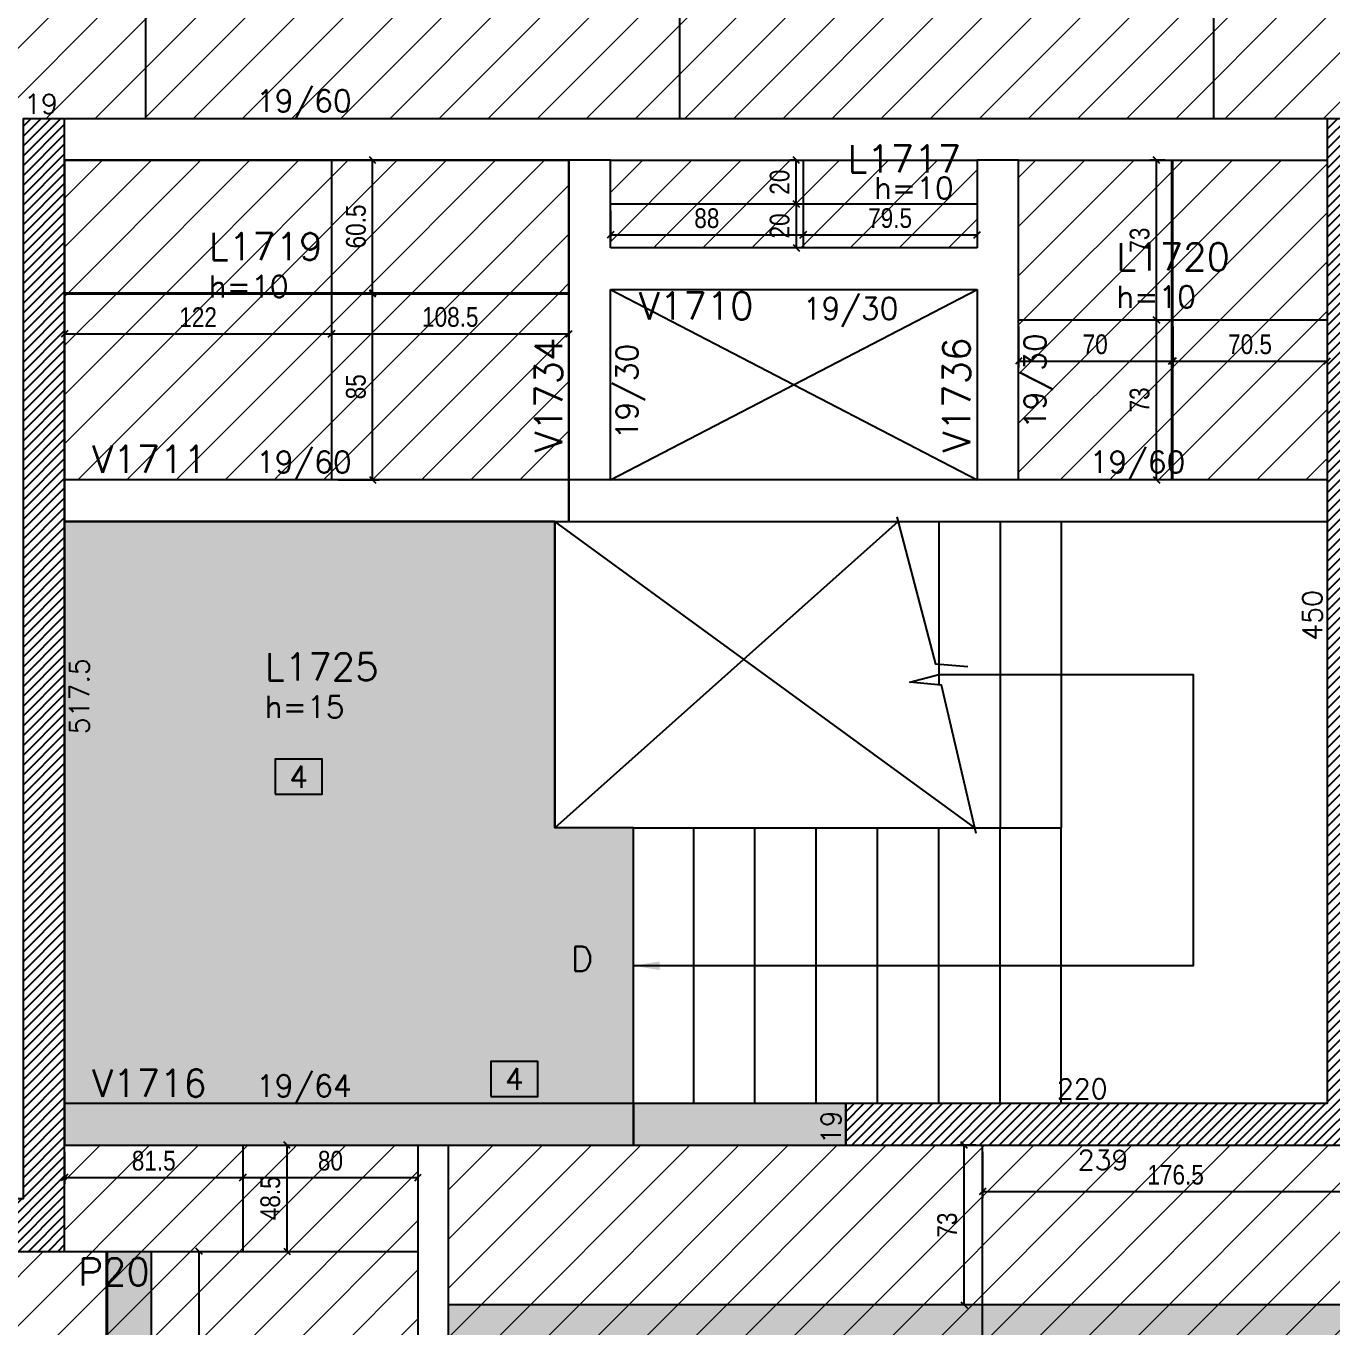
# Model space of a CAD drawing. Extents: x 1860 to 8661, y -614 to 3008.
# Drawn here: x 4456 to 5053, y 680 to 1275 of the extents above; entities that cross this region are included whole.
import ezdxf
from ezdxf.enums import TextEntityAlignment as Align

# ---------------------------------------------------------------- set-up
doc = ezdxf.new("R2010")
doc.units = 0
for name, color, linetype in [('COTA', 241, 'Continuous'), ('F-AUX', 2, 'Continuous'), ('F-ESCADAS', 2, 'Continuous'), ('F-LAJES', 3, 'Continuous'), ('F-LAJES-DIM', 2, 'Continuous'), ('F-LAJES-NOME', 4, 'Continuous'), ('F-PILARES-DIM', 172, 'Continuous'), ('F-PILARES-HACH', 174, 'Continuous'), ('F-PILARES-NOME', 170, 'Continuous'), ('F-PILARES-S', 170, 'Continuous'), ('F-VIGAS', 3, 'Continuous'), ('F-VIGAS-DIM', 2, 'Continuous'), ('F-VIGAS-NOME', 4, 'Continuous'), ('F-VÃO', 1, 'Continuous'), ('Painéis', 200, 'Continuous')]:
    doc.layers.add(name, color=color, linetype=linetype)
doc.layers.add('F-DESNIVEL-2', color=7, linetype='Continuous', true_color=0xffd1e8)
doc.layers.add('Hachura', color=251, linetype='Continuous', lineweight=9)
doc.styles.add('5385-ARQ-PB-BAS-PLA-TER-TORRE-A-106-TXT$0$R60-75', font='romans.shx', dxfattribs={"height": 0.1125})
doc.styles.add('COTA TECNICA-50', font='techl___.ttf', dxfattribs={"height": 9})
doc.styles.add('MCP', font='romans.shx')
doc.dimstyles.new('COTA PAINEL-50', dxfattribs={"dimtxt": 9, "dimasz": 3, "dimexe": 3, "dimexo": 3, "dimgap": 3, "dimtad": 1, "dimdec": 1, "dimzin": 12, "dimdsep": 46, "dimtxsty": 'COTA TECNICA-50', "dimblk1": 'OBLIQUE', "dimblk2": 'OBLIQUE', "dimsah": 1, "dimcen": 0.9, "dimclrd": 4, "dimclre": 4, "dimclrt": 240, "dimadec": 1, "dimazin": 3, "dimtfac": 1, "dimtdec": 1, "dimtmove": 0, "dimatfit": 3, "dimfxl": 1, "dimtolj": 1, "dimtzin": 12, "dimarcsym": 0})
pattern_1 = [(45, (4454.8736, 10738.8875), (-2.245064, 2.245064), [])]

# ---------------------------------------------------------------- blocks, each defined once
blk = doc.blocks.new('*U21')
at = {"layer": 'F-LAJES-DIM', "color": 1}
blk.add_lwpolyline([(0, 0), (21.39, 0), (21.39, 16), (0, 16)], close=True, dxfattribs=at)
at = {"layer": 'F-LAJES-DIM', "style": 'MCP'}
blk.add_attdef('DIM', text='', height=10, dxfattribs=at).set_placement((10.7, 8), align=Align.MIDDLE_CENTER)
blk = doc.blocks.new('_Oblique')
at = {"color": 0, "linetype": 'ByBlock', "lineweight": -2}
blk.add_line((-0.5, -0.5), (0.5, 0.5), dxfattribs=at)
blk = doc.blocks.new('*D1276')
at = {"layer": 'COTA', "color": 4, "lineweight": -2, "transparency": 16777216}
for p, q in [((4909.87, 1137.39), (4909.87, 1118.67)), ((4979.87, 1137.39), (4979.87, 1118.67)), ((4909.87, 1121.67), (4979.87, 1121.67))]:
    blk.add_line(p, q, dxfattribs=at)
at = {"layer": 'Defpoints', "color": 0, "transparency": 16777216}
for p in [(4909.87, 1140.39), (4979.87, 1140.39), (4979.87, 1121.67)]:
    blk.add_point(p, dxfattribs=at)
at = {"layer": 'COTA', "color": 4, "lineweight": -2, "transparency": 16777216, "xscale": 3, "yscale": 3, "zscale": 3, "rotation": 180}
blk.add_blockref('_Oblique', (4909.87, 1121.67), dxfattribs=at)
at = {"layer": 'COTA', "color": 4, "lineweight": -2, "transparency": 16777216, "xscale": 3, "yscale": 3, "zscale": 3}
blk.add_blockref('_Oblique', (4979.87, 1121.67), dxfattribs=at)
at = {"layer": 'COTA', "color": 240, "transparency": 16777216, "insert": (4944.87, 1129.26), "char_height": 9, "attachment_point": 5, "style": 'COTA TECNICA-50'}
blk.add_mtext('\\A1;70', dxfattribs=at)
blk = doc.blocks.new('*D1277')
at = {"layer": 'COTA', "color": 4, "lineweight": -2, "transparency": 16777216}
for p, q in [((4980.37, 1137.39), (4980.37, 1118.67)), ((5050.87, 1137.39), (5050.87, 1118.67)), ((4980.37, 1121.67), (5050.87, 1121.67))]:
    blk.add_line(p, q, dxfattribs=at)
at = {"layer": 'Defpoints', "color": 0, "transparency": 16777216}
for p in [(4980.37, 1140.39), (5050.87, 1140.39), (5050.87, 1121.67)]:
    blk.add_point(p, dxfattribs=at)
at = {"layer": 'COTA', "color": 4, "lineweight": -2, "transparency": 16777216, "xscale": 3, "yscale": 3, "zscale": 3, "rotation": 180}
blk.add_blockref('_Oblique', (4980.37, 1121.67), dxfattribs=at)
at = {"layer": 'COTA', "color": 4, "lineweight": -2, "transparency": 16777216, "xscale": 3, "yscale": 3, "zscale": 3}
blk.add_blockref('_Oblique', (5050.87, 1121.67), dxfattribs=at)
at = {"layer": 'COTA', "color": 240, "transparency": 16777216, "insert": (5015.62, 1129.27), "char_height": 9, "attachment_point": 5, "style": 'COTA TECNICA-50'}
blk.add_mtext('\\A1;70.5', dxfattribs=at)
blk = doc.blocks.new('*D1278')
at = {"layer": 'COTA', "color": 4, "lineweight": -2, "transparency": 16777216}
for p, q in [((4976.87, 1140.39), (4969.88, 1140.39)), ((4972.88, 1067.39), (4972.88, 1140.39)), ((4976.87, 1067.39), (4969.88, 1067.39))]:
    blk.add_line(p, q, dxfattribs=at)
at = {"layer": 'Defpoints', "color": 0, "transparency": 16777216}
for p in [(4972.88, 1140.39), (4979.87, 1140.39), (4979.87, 1067.39)]:
    blk.add_point(p, dxfattribs=at)
at = {"layer": 'COTA', "color": 4, "lineweight": -2, "transparency": 16777216, "xscale": 3, "yscale": 3, "zscale": 3}
for p, rotation in [((4972.88, 1140.39), 90), ((4972.88, 1067.39), 270)]:
    blk.add_blockref('_Oblique', p, dxfattribs=dict(at, rotation=rotation))
at = {"layer": 'COTA', "color": 240, "transparency": 16777216, "insert": (4965.18, 1103.89), "char_height": 9, "attachment_point": 5, "rotation": 90, "style": 'COTA TECNICA-50'}
blk.add_mtext('\\A1;73', dxfattribs=at)
blk = doc.blocks.new('*D1279')
at = {"layer": 'COTA', "color": 4, "lineweight": -2, "transparency": 16777216}
for p, q in [((4976.87, 1213.39), (4969.88, 1213.39)), ((4972.88, 1140.39), (4972.88, 1213.39)), ((4976.87, 1140.39), (4969.88, 1140.39))]:
    blk.add_line(p, q, dxfattribs=at)
at = {"layer": 'Defpoints', "color": 0, "transparency": 16777216}
for p in [(4972.88, 1213.39), (4979.87, 1213.39), (4979.87, 1140.39)]:
    blk.add_point(p, dxfattribs=at)
at = {"layer": 'COTA', "color": 4, "lineweight": -2, "transparency": 16777216, "xscale": 3, "yscale": 3, "zscale": 3}
for p, rotation in [((4972.88, 1213.39), 90), ((4972.88, 1140.39), 270)]:
    blk.add_blockref('_Oblique', p, dxfattribs=dict(at, rotation=rotation))
at = {"layer": 'COTA', "color": 240, "transparency": 16777216, "insert": (4965.18, 1176.89), "char_height": 9, "attachment_point": 5, "rotation": 90, "style": 'COTA TECNICA-50'}
blk.add_mtext('\\A1;73', dxfattribs=at)
blk = doc.blocks.new('*D1268')
at = {"layer": 'COTA', "color": 4, "lineweight": -2, "transparency": 16777216}
for p, q in [((4723.37, 1190.34), (4723.37, 1176.3)), ((4811.37, 1190.39), (4811.37, 1176.3)), ((4723.37, 1179.3), (4811.37, 1179.3))]:
    blk.add_line(p, q, dxfattribs=at)
at = {"layer": 'Defpoints', "color": 0, "transparency": 16777216}
for p in [(4723.37, 1193.34), (4811.37, 1193.39), (4811.37, 1179.3)]:
    blk.add_point(p, dxfattribs=at)
at = {"layer": 'COTA', "color": 4, "lineweight": -2, "transparency": 16777216, "xscale": 3, "yscale": 3, "zscale": 3, "rotation": 180}
blk.add_blockref('_Oblique', (4723.37, 1179.3), dxfattribs=at)
at = {"layer": 'COTA', "color": 4, "lineweight": -2, "transparency": 16777216, "xscale": 3, "yscale": 3, "zscale": 3}
blk.add_blockref('_Oblique', (4811.37, 1179.3), dxfattribs=at)
at = {"layer": 'COTA', "color": 240, "transparency": 16777216, "insert": (4767.37, 1186.88), "char_height": 9, "attachment_point": 5, "style": 'COTA TECNICA-50'}
blk.add_mtext('\\A1;88', dxfattribs=at)
blk = doc.blocks.new('*D1269')
at = {"layer": 'COTA', "color": 4, "lineweight": -2, "transparency": 16777216}
for p, q in [((4811.37, 1190.39), (4811.37, 1176.3)), ((4890.87, 1190.39), (4890.87, 1176.3)), ((4811.37, 1179.3), (4890.87, 1179.3))]:
    blk.add_line(p, q, dxfattribs=at)
at = {"layer": 'Defpoints', "color": 0, "transparency": 16777216}
for p in [(4811.37, 1193.39), (4890.87, 1193.39), (4890.87, 1179.3)]:
    blk.add_point(p, dxfattribs=at)
at = {"layer": 'COTA', "color": 4, "lineweight": -2, "transparency": 16777216, "xscale": 3, "yscale": 3, "zscale": 3, "rotation": 180}
blk.add_blockref('_Oblique', (4811.37, 1179.3), dxfattribs=at)
at = {"layer": 'COTA', "color": 4, "lineweight": -2, "transparency": 16777216, "xscale": 3, "yscale": 3, "zscale": 3}
blk.add_blockref('_Oblique', (4890.87, 1179.3), dxfattribs=at)
at = {"layer": 'COTA', "color": 240, "transparency": 16777216, "insert": (4851.12, 1186.92), "char_height": 9, "attachment_point": 5, "style": 'COTA TECNICA-50'}
blk.add_mtext('\\A1;79.5', dxfattribs=at)
blk = doc.blocks.new('*D1270')
at = {"layer": 'COTA', "color": 4, "lineweight": -2, "transparency": 16777216}
for p, q in [((4808.37, 1193.39), (4805.27, 1193.39)), ((4808.27, 1193.39), (4808.27, 1173.39)), ((4808.37, 1173.39), (4805.27, 1173.39))]:
    blk.add_line(p, q, dxfattribs=at)
at = {"layer": 'Defpoints', "color": 0, "transparency": 16777216}
for p in [(4811.37, 1193.39), (4808.27, 1173.39), (4811.37, 1173.39)]:
    blk.add_point(p, dxfattribs=at)
at = {"layer": 'COTA', "color": 4, "lineweight": -2, "transparency": 16777216, "xscale": 3, "yscale": 3, "zscale": 3}
for p, rotation in [((4808.27, 1193.39), 90), ((4808.27, 1173.39), 270)]:
    blk.add_blockref('_Oblique', p, dxfattribs=dict(at, rotation=rotation))
at = {"layer": 'COTA', "color": 240, "transparency": 16777216, "insert": (4800.68, 1183.39), "char_height": 9, "attachment_point": 5, "rotation": 90, "style": 'COTA TECNICA-50'}
blk.add_mtext('\\A1;20', dxfattribs=at)
blk = doc.blocks.new('*D1271')
at = {"layer": 'COTA', "color": 4, "lineweight": -2, "transparency": 16777216}
for p, q in [((4808.37, 1213.39), (4805.27, 1213.39)), ((4808.27, 1193.39), (4808.27, 1213.39)), ((4808.37, 1193.39), (4805.27, 1193.39))]:
    blk.add_line(p, q, dxfattribs=at)
at = {"layer": 'Defpoints', "color": 0, "transparency": 16777216}
for p in [(4808.27, 1213.39), (4811.37, 1213.39), (4811.37, 1193.39)]:
    blk.add_point(p, dxfattribs=at)
at = {"layer": 'COTA', "color": 4, "lineweight": -2, "transparency": 16777216, "xscale": 3, "yscale": 3, "zscale": 3}
for p, rotation in [((4808.27, 1213.39), 90), ((4808.27, 1193.39), 270)]:
    blk.add_blockref('_Oblique', p, dxfattribs=dict(at, rotation=rotation))
at = {"layer": 'COTA', "color": 240, "transparency": 16777216, "insert": (4800.68, 1203.39), "char_height": 9, "attachment_point": 5, "rotation": 90, "style": 'COTA TECNICA-50'}
blk.add_mtext('\\A1;20', dxfattribs=at)
blk = doc.blocks.new('*D1272')
at = {"layer": 'COTA', "color": 4, "lineweight": -2, "transparency": 16777216}
for p, q in [((4473.87, 1149.39), (4473.87, 1131.13)), ((4595.87, 1149.39), (4595.87, 1131.13)), ((4473.87, 1134.13), (4595.87, 1134.13))]:
    blk.add_line(p, q, dxfattribs=at)
at = {"layer": 'Defpoints', "color": 0, "transparency": 16777216}
for p in [(4473.87, 1152.39), (4595.87, 1152.39), (4595.87, 1134.13)]:
    blk.add_point(p, dxfattribs=at)
at = {"layer": 'COTA', "color": 4, "lineweight": -2, "transparency": 16777216, "xscale": 3, "yscale": 3, "zscale": 3, "rotation": 180}
blk.add_blockref('_Oblique', (4473.87, 1134.13), dxfattribs=at)
at = {"layer": 'COTA', "color": 4, "lineweight": -2, "transparency": 16777216, "xscale": 3, "yscale": 3, "zscale": 3}
blk.add_blockref('_Oblique', (4595.87, 1134.13), dxfattribs=at)
at = {"layer": 'COTA', "color": 240, "transparency": 16777216, "insert": (4534.87, 1141.69), "char_height": 9, "attachment_point": 5, "style": 'COTA TECNICA-50'}
blk.add_mtext('\\A1;122', dxfattribs=at)
blk = doc.blocks.new('*D1273')
at = {"layer": 'COTA', "color": 4, "lineweight": -2, "transparency": 16777216}
for p, q in [((4595.87, 1149.39), (4595.87, 1131.13)), ((4704.37, 1149.39), (4704.37, 1131.13)), ((4595.87, 1134.13), (4704.37, 1134.13))]:
    blk.add_line(p, q, dxfattribs=at)
at = {"layer": 'Defpoints', "color": 0, "transparency": 16777216}
for p in [(4595.87, 1152.39), (4704.37, 1152.39), (4704.37, 1134.13)]:
    blk.add_point(p, dxfattribs=at)
at = {"layer": 'COTA', "color": 4, "lineweight": -2, "transparency": 16777216, "xscale": 3, "yscale": 3, "zscale": 3, "rotation": 180}
blk.add_blockref('_Oblique', (4595.87, 1134.13), dxfattribs=at)
at = {"layer": 'COTA', "color": 4, "lineweight": -2, "transparency": 16777216, "xscale": 3, "yscale": 3, "zscale": 3}
blk.add_blockref('_Oblique', (4704.37, 1134.13), dxfattribs=at)
at = {"layer": 'COTA', "color": 240, "transparency": 16777216, "insert": (4650.12, 1141.75), "char_height": 9, "attachment_point": 5, "style": 'COTA TECNICA-50'}
blk.add_mtext('\\A1;108.5', dxfattribs=at)
blk = doc.blocks.new('*D1274')
at = {"layer": 'COTA', "color": 4, "lineweight": -2, "transparency": 16777216}
for p, q in [((4598.87, 1152.39), (4617.64, 1152.39)), ((4614.64, 1067.39), (4614.64, 1152.39)), ((4598.87, 1067.39), (4617.64, 1067.39))]:
    blk.add_line(p, q, dxfattribs=at)
at = {"layer": 'Defpoints', "color": 0, "transparency": 16777216}
for p in [(4595.87, 1152.39), (4614.64, 1152.39), (4595.87, 1067.39)]:
    blk.add_point(p, dxfattribs=at)
at = {"layer": 'COTA', "color": 4, "lineweight": -2, "transparency": 16777216, "xscale": 3, "yscale": 3, "zscale": 3}
for p, rotation in [((4614.64, 1152.39), 90), ((4614.64, 1067.39), 270)]:
    blk.add_blockref('_Oblique', p, dxfattribs=dict(at, rotation=rotation))
at = {"layer": 'COTA', "color": 240, "transparency": 16777216, "insert": (4607.02, 1109.89), "char_height": 9, "attachment_point": 5, "rotation": 90, "style": 'COTA TECNICA-50'}
blk.add_mtext('\\A1;85', dxfattribs=at)
blk = doc.blocks.new('*D1275')
at = {"layer": 'COTA', "color": 4, "lineweight": -2, "transparency": 16777216}
for p, q in [((4598.87, 1213.39), (4617.64, 1213.39)), ((4614.64, 1152.89), (4614.64, 1213.39)), ((4598.87, 1152.89), (4617.64, 1152.89))]:
    blk.add_line(p, q, dxfattribs=at)
at = {"layer": 'Defpoints', "color": 0, "transparency": 16777216}
for p in [(4595.87, 1213.39), (4614.64, 1213.39), (4595.87, 1152.89)]:
    blk.add_point(p, dxfattribs=at)
at = {"layer": 'COTA', "color": 4, "lineweight": -2, "transparency": 16777216, "xscale": 3, "yscale": 3, "zscale": 3}
for p, rotation in [((4614.64, 1213.39), 90), ((4614.64, 1152.89), 270)]:
    blk.add_blockref('_Oblique', p, dxfattribs=dict(at, rotation=rotation))
at = {"layer": 'COTA', "color": 240, "transparency": 16777216, "insert": (4607.04, 1183.14), "char_height": 9, "attachment_point": 5, "rotation": 90, "style": 'COTA TECNICA-50'}
blk.add_mtext('\\A1;60.5', dxfattribs=at)
blk = doc.blocks.new('*D1280')
at = {"layer": 'COTA', "color": 4, "lineweight": -2, "transparency": 16777216}
for p, q in [((4473.87, 760.39), (4473.87, 745.64)), ((4555.37, 760.39), (4555.37, 745.64)), ((4473.87, 748.64), (4555.37, 748.64))]:
    blk.add_line(p, q, dxfattribs=at)
at = {"layer": 'Defpoints', "color": 0, "transparency": 16777216}
for p in [(4473.87, 763.39), (4555.37, 763.39), (4555.37, 748.64)]:
    blk.add_point(p, dxfattribs=at)
at = {"layer": 'COTA', "color": 4, "lineweight": -2, "transparency": 16777216, "xscale": 3, "yscale": 3, "zscale": 3, "rotation": 180}
blk.add_blockref('_Oblique', (4473.87, 748.64), dxfattribs=at)
at = {"layer": 'COTA', "color": 4, "lineweight": -2, "transparency": 16777216, "xscale": 3, "yscale": 3, "zscale": 3}
blk.add_blockref('_Oblique', (4555.37, 748.64), dxfattribs=at)
at = {"layer": 'COTA', "color": 240, "transparency": 16777216, "insert": (4514.62, 756.26), "char_height": 9, "attachment_point": 5, "style": 'COTA TECNICA-50'}
blk.add_mtext('\\A1;81.5', dxfattribs=at)
blk = doc.blocks.new('*D1281')
at = {"layer": 'COTA', "color": 4, "lineweight": -2, "transparency": 16777216}
for p, q in [((4555.37, 760.39), (4555.37, 745.64)), ((4635.37, 760.39), (4635.37, 745.64)), ((4555.37, 748.64), (4635.37, 748.64))]:
    blk.add_line(p, q, dxfattribs=at)
at = {"layer": 'Defpoints', "color": 0, "transparency": 16777216}
for p in [(4555.37, 763.39), (4635.37, 763.39), (4635.37, 748.64)]:
    blk.add_point(p, dxfattribs=at)
at = {"layer": 'COTA', "color": 4, "lineweight": -2, "transparency": 16777216, "xscale": 3, "yscale": 3, "zscale": 3, "rotation": 180}
blk.add_blockref('_Oblique', (4555.37, 748.64), dxfattribs=at)
at = {"layer": 'COTA', "color": 4, "lineweight": -2, "transparency": 16777216, "xscale": 3, "yscale": 3, "zscale": 3}
blk.add_blockref('_Oblique', (4635.37, 748.64), dxfattribs=at)
at = {"layer": 'COTA', "color": 240, "transparency": 16777216, "insert": (4595.37, 756.26), "char_height": 9, "attachment_point": 5, "style": 'COTA TECNICA-50'}
blk.add_mtext('\\A1;80', dxfattribs=at)
blk = doc.blocks.new('*D1282')
at = {"layer": 'COTA', "color": 4, "lineweight": -2, "transparency": 16777216}
for p, q in [((4558.37, 763.39), (4578.52, 763.39)), ((4575.52, 714.89), (4575.52, 763.39)), ((4558.37, 714.89), (4578.52, 714.89))]:
    blk.add_line(p, q, dxfattribs=at)
at = {"layer": 'Defpoints', "color": 0, "transparency": 16777216}
for p in [(4555.37, 763.39), (4575.52, 763.39), (4555.37, 714.89)]:
    blk.add_point(p, dxfattribs=at)
at = {"layer": 'COTA', "color": 4, "lineweight": -2, "transparency": 16777216, "xscale": 3, "yscale": 3, "zscale": 3}
for p, rotation in [((4575.52, 763.39), 90), ((4575.52, 714.89), 270)]:
    blk.add_blockref('_Oblique', p, dxfattribs=dict(at, rotation=rotation))
at = {"layer": 'COTA', "color": 240, "transparency": 16777216, "insert": (4567.91, 739.14), "char_height": 9, "attachment_point": 5, "rotation": 90, "style": 'COTA TECNICA-50'}
blk.add_mtext('\\A1;48.5', dxfattribs=at)
blk = doc.blocks.new('*D1289')
at = {"layer": 'COTA', "color": 4, "lineweight": -2, "transparency": 16777216}
for p, q in [((4516.37, 714.89), (4538.39, 714.89)), ((4535.39, 507.89), (4535.39, 714.89)), ((4516.37, 507.89), (4538.39, 507.89))]:
    blk.add_line(p, q, dxfattribs=at)
at = {"layer": 'Defpoints', "color": 0, "transparency": 16777216}
for p in [(4513.37, 714.89), (4535.39, 714.89), (4513.37, 507.89)]:
    blk.add_point(p, dxfattribs=at)
at = {"layer": 'COTA', "color": 4, "lineweight": -2, "transparency": 16777216, "xscale": 3, "yscale": 3, "zscale": 3}
for p, rotation in [((4535.39, 714.89), 90), ((4535.39, 507.89), 270)]:
    blk.add_blockref('_Oblique', p, dxfattribs=dict(at, rotation=rotation))
at = {"layer": 'COTA', "color": 240, "transparency": 16777216, "insert": (4527.8, 611.39), "char_height": 9, "attachment_point": 5, "rotation": 90, "style": 'COTA TECNICA-50'}
blk.add_mtext('\\A1;207', dxfattribs=at)
blk = doc.blocks.new('*D1290')
at = {"layer": 'COTA', "color": 4, "lineweight": -2, "transparency": 16777216}
for p, q in [((4893.37, 760.39), (4893.37, 739.24)), ((5069.87, 760.39), (5069.87, 739.24)), ((4893.37, 742.24), (5069.87, 742.24))]:
    blk.add_line(p, q, dxfattribs=at)
at = {"layer": 'Defpoints', "color": 0, "transparency": 16777216}
for p in [(4893.37, 763.39), (5069.87, 763.39), (5069.87, 742.24)]:
    blk.add_point(p, dxfattribs=at)
at = {"layer": 'COTA', "color": 4, "lineweight": -2, "transparency": 16777216, "xscale": 3, "yscale": 3, "zscale": 3, "rotation": 180}
blk.add_blockref('_Oblique', (4893.37, 742.24), dxfattribs=at)
at = {"layer": 'COTA', "color": 4, "lineweight": -2, "transparency": 16777216, "xscale": 3, "yscale": 3, "zscale": 3}
blk.add_blockref('_Oblique', (5069.87, 742.24), dxfattribs=at)
at = {"layer": 'COTA', "color": 240, "transparency": 16777216, "insert": (4981.62, 749.84), "char_height": 9, "attachment_point": 5, "style": 'COTA TECNICA-50'}
blk.add_mtext('\\A1;176.5', dxfattribs=at)
blk = doc.blocks.new('*D1303')
at = {"layer": 'COTA', "color": 4, "lineweight": -2, "transparency": 16777216}
for p, q in [((4890.37, 763.39), (4881.95, 763.39)), ((4884.95, 690.39), (4884.95, 763.39)), ((4890.37, 690.39), (4881.95, 690.39))]:
    blk.add_line(p, q, dxfattribs=at)
at = {"layer": 'Defpoints', "color": 0, "transparency": 16777216}
for p in [(4884.95, 763.39), (4893.37, 763.39), (4893.37, 690.39)]:
    blk.add_point(p, dxfattribs=at)
at = {"layer": 'COTA', "color": 4, "lineweight": -2, "transparency": 16777216, "xscale": 3, "yscale": 3, "zscale": 3}
for p, rotation in [((4884.95, 763.39), 90), ((4884.95, 690.39), 270)]:
    blk.add_blockref('_Oblique', p, dxfattribs=dict(at, rotation=rotation))
at = {"layer": 'COTA', "color": 240, "transparency": 16777216, "insert": (4877.25, 726.89), "char_height": 9, "attachment_point": 5, "rotation": 90, "style": 'COTA TECNICA-50'}
blk.add_mtext('\\A1;73', dxfattribs=at)

msp = doc.modelspace()

# ---------------------------------------------------------------- hatches: boundary and pattern name
h = msp.add_hatch()
h.set_pattern_fill('ANGLE', color=256)
h.set_pattern_definition([(0, (0, 0), (0, 6.985), [5.08, -1.905]), (90, (0, 0), (-6.985, 4e-16), [5.08, -1.905])])
h.paths.add_polyline_path([(4826.65, 880.32), (4826.65, 904.63), (4808.13, 904.63), (4808.13, 880.32)], flags=9)
at = {"layer": 'F-DESNIVEL-2'}
msp.add_hatch(color=256, dxfattribs=at).paths.add_polyline_path([(4473.87, 1048.39), (4473.87, 763.39), (4733.87, 763.39), (4733.87, 908.39), (4697.87, 908.39), (4697.87, 1048.39)])
h = msp.add_hatch(color=256, dxfattribs=at)
h.dxf.hatch_style = 1
h.paths.add_polyline_path([(4733.87, 763.39), (4830.87, 763.39), (4830.87, 782.39), (4733.87, 782.39)])
at = {"layer": 'F-PILARES-HACH', "linetype": 'Continuous'}
h = msp.add_hatch(dxfattribs=at)
h.set_pattern_fill('ANSI31', color=256, style=0)
h.set_pattern_definition(pattern_1)
h.paths.add_polyline_path([(4473.87, 714.89), (4473.87, 1232.39), (4454.87, 1232.39), (4454.87, 738.89), (4206.37, 738.89), (4206.37, 714.89)], flags=16)
h = msp.add_hatch(dxfattribs=at)
h.set_pattern_fill('ANSI31', color=256, style=0)
h.set_pattern_definition(pattern_1)
h.paths.add_polyline_path([(5069.87, 763.39), (5069.87, 1232.39), (5050.87, 1232.39), (5050.87, 782.39), (4830.87, 782.39), (4830.87, 763.39)], flags=16)
at = {"layer": 'Hachura', "linetype": 'ByBlock'}
h = msp.add_hatch(dxfattribs=at)
h.set_pattern_fill('ANSI31', color=256, scale=5)
h.paths.add_polyline_path([(5486.87, 1308.39), (5486.87, 1232.39), (5730.87, 1232.39), (5730.87, 1308.39)])
h.paths.add_polyline_path([(5730.87, 1308.89), (5730.87, 1384.39), (5486.87, 1384.39), (5486.87, 1308.89)])
h.paths.add_polyline_path([(5486.87, 1308.89), (5486.87, 1384.39), (5242.87, 1384.39), (5242.87, 1308.89)])
h.paths.add_polyline_path([(5385.87, 1232.39), (5486.87, 1232.39), (5486.87, 1308.39), (5242.87, 1308.39), (5242.87, 1232.39)])
h.paths.add_polyline_path([(4998.87, 1308.39), (4998.87, 1232.39), (5050.87, 1232.39), (5069.87, 1232.39), (5242.87, 1232.39), (5242.87, 1308.39)])
h.paths.add_polyline_path([(5242.87, 1308.89), (5242.87, 1384.39), (5069.87, 1384.39), (5050.87, 1384.39), (4998.87, 1384.39), (4998.87, 1308.89)])
h.paths.add_polyline_path([(4998.87, 1384.39), (4754.87, 1384.39), (4754.87, 1308.89), (4998.87, 1308.89)])
h.paths.add_polyline_path([(4900.37, 1232.39), (4998.87, 1232.39), (4998.87, 1308.39), (4754.87, 1308.39), (4754.87, 1232.39)])
h.paths.add_polyline_path([(4510.87, 1308.39), (4510.87, 1232.39), (4713.87, 1232.39), (4754.87, 1232.39), (4754.87, 1308.39)])
h.paths.add_polyline_path([(4658.87, 1384.39), (4510.87, 1384.39), (4510.87, 1308.89), (4754.87, 1308.89), (4754.87, 1384.39)])
h.paths.add_polyline_path([(4510.87, 1308.89), (4510.87, 1384.39), (4420.87, 1384.39), (4266.87, 1384.39), (4266.87, 1308.89)])
h.paths.add_polyline_path([(4454.87, 1232.39), (4473.87, 1232.39), (4510.87, 1232.39), (4510.87, 1308.39), (4266.87, 1308.39), (4266.87, 1232.39)])
h.paths.add_polyline_path([(4235.87, 1232.39), (4254.87, 1232.39), (4266.87, 1232.39), (4266.87, 1308.39), (4083.87, 1308.39), (4083.87, 1232.39)])
h.paths.add_polyline_path([(4143.37, 1384.39), (4083.87, 1384.39), (4083.87, 1308.89), (4266.87, 1308.89), (4266.87, 1384.39)])
h.paths.add_polyline_path([(4083.87, 1232.39), (4083.87, 1212.39), (4235.87, 1212.39), (4235.87, 1232.39)])
h.paths.add_polyline_path([(4166.87, 1212.39), (4083.87, 1212.39), (4083.87, 1074.39), (4166.87, 1074.39)])
h.paths.add_polyline_path([(4235.87, 1212.39), (4167.37, 1212.39), (4167.37, 1074.39), (4235.87, 1074.39)])
h.paths.add_polyline_path([(4167.37, 952.39), (4235.87, 952.39), (4235.87, 1074.39), (4167.37, 1074.39)])
h.paths.add_polyline_path([(4166.87, 1074.39), (4083.87, 1074.39), (4083.87, 952.39), (4166.87, 952.39)])
h = msp.add_hatch(dxfattribs=at)
h.set_pattern_fill('ANSI31', color=256, scale=5)
h.paths.add_polyline_path([(4473.87, 1213.39), (4473.87, 1152.89), (4595.87, 1152.89), (4595.87, 1213.39)])
h.paths.add_polyline_path([(4473.87, 1152.39), (4473.87, 1067.39), (4595.87, 1067.39), (4595.87, 1152.39)])
h.paths.add_polyline_path([(4595.87, 1152.39), (4595.87, 1067.39), (4704.37, 1067.39), (4704.37, 1152.39)])
h.paths.add_polyline_path([(4704.37, 1152.89), (4704.37, 1163.89), (4704.37, 1213.39), (4595.87, 1213.39), (4595.87, 1152.89)])
h.paths.add_polyline_path([(4909.87, 1163.89), (4909.87, 1140.39), (4979.87, 1140.39), (4979.87, 1213.39), (4909.87, 1213.39)])
h.paths.add_polyline_path([(4980.37, 1213.39), (4980.37, 1140.39), (5050.87, 1140.39), (5050.87, 1213.39)])
h.paths.add_polyline_path([(4980.37, 1140.39), (4980.37, 1067.39), (5050.87, 1067.39), (5050.87, 1140.39)])
h.paths.add_polyline_path([(4979.87, 1067.39), (4979.87, 1140.39), (4909.87, 1140.39), (4909.87, 1067.39)])
h = msp.add_hatch(dxfattribs=at)
h.set_pattern_fill('ANSI31', color=256, scale=5)
h.paths.add_polyline_path([(4811.37, 1193.37), (4811.37, 1213.39), (4723.37, 1213.39), (4723.37, 1193.34)])
h.paths.add_polyline_path([(4723.37, 1193.34), (4723.37, 1173.39), (4811.37, 1173.39), (4811.37, 1193.37)])
h.paths.add_polyline_path([(4811.37, 1193.37), (4811.37, 1173.39), (4890.87, 1173.39), (4890.87, 1193.39)])
h.paths.add_polyline_path([(4890.87, 1193.39), (4890.87, 1213.39), (4811.37, 1213.39), (4811.37, 1193.37)])
h = msp.add_hatch(dxfattribs=at)
h.set_pattern_fill('ANSI31', color=256, scale=5)
h.paths.add_polyline_path([(4347.37, 714.89), (4225.37, 714.89), (4225.37, 507.89), (4347.37, 507.89)])
h.paths.add_polyline_path([(4492.87, 714.89), (4473.87, 714.89), (4370.87, 714.89), (4370.87, 507.89), (4492.87, 507.89)])
h.paths.add_polyline_path([(4635.37, 714.89), (4513.37, 714.89), (4513.37, 507.89), (4635.37, 507.89)])
h.paths.add_polyline_path([(4635.37, 714.89), (4635.37, 763.39), (4555.37, 763.39), (4555.37, 714.89)])
h.paths.add_polyline_path([(4555.37, 714.89), (4555.37, 763.39), (4473.87, 763.39), (4473.87, 714.89)])
h.paths.add_polyline_path([(4513.37, 714.89), (4493.37, 714.89), (4493.37, 507.89), (4513.37, 507.89)])
h.paths.add_polyline_path([(4370.87, 714.89), (4347.37, 714.89), (4347.37, 507.89), (4370.87, 507.89)])
h.paths.add_polyline_path([(4347.37, 507.89), (4225.37, 507.89), (4225.37, 263.89), (4282.37, 263.89), (4347.37, 263.89)])
h.paths.add_polyline_path([(4347.37, 263.89), (4370.87, 263.89), (4370.87, 507.89), (4347.37, 507.89)])
h.paths.add_polyline_path([(4370.87, 263.89), (4492.87, 263.89), (4492.87, 507.89), (4370.87, 507.89)])
h.paths.add_polyline_path([(4513.37, 507.89), (4493.37, 507.89), (4493.37, 263.89), (4513.37, 263.89)])
h.paths.add_polyline_path([(4513.37, 263.89), (4635.37, 263.89), (4635.37, 507.89), (4513.37, 507.89)])
h.paths.add_polyline_path([(4893.37, 263.89), (4893.37, 385.89), (4649.37, 385.89), (4649.37, 263.89)])
h.paths.add_polyline_path([(4893.37, 405.89), (4893.37, 527.89), (4649.37, 527.89), (4649.37, 405.89)])
h.paths.add_polyline_path([(4649.37, 547.89), (4649.37, 527.89), (4893.37, 527.89), (4893.37, 547.89)])
h.paths.add_polyline_path([(4893.37, 548.39), (4893.37, 670.39), (4649.37, 670.39), (4649.37, 548.39)])
h.paths.add_polyline_path([(4649.37, 405.89), (4649.37, 385.89), (4893.37, 385.89), (4893.37, 405.89)])
h.paths.add_polyline_path([(4893.37, 670.39), (4893.37, 690.39), (4649.37, 690.39), (4649.37, 670.39)])
h.paths.add_polyline_path([(4893.37, 690.39), (4893.37, 763.39), (4830.87, 763.39), (4649.37, 763.39), (4649.37, 690.39)])
h.paths.add_polyline_path([(5137.37, 690.39), (5137.37, 812.39), (5069.87, 812.39), (5069.87, 763.39), (4893.37, 763.39), (4893.37, 690.39)])
h.paths.add_polyline_path([(4893.37, 690.39), (4893.37, 670.39), (5137.37, 670.39), (5137.37, 690.39)])
h.paths.add_polyline_path([(4893.37, 548.39), (5137.37, 548.39), (5137.37, 670.39), (4893.37, 670.39)])
h.paths.add_polyline_path([(4893.37, 547.89), (4893.37, 527.89), (5137.37, 527.89), (5137.37, 547.89)])
h.paths.add_polyline_path([(4893.37, 527.89), (4893.37, 405.89), (5137.37, 405.89), (5137.37, 527.89)])
h.paths.add_polyline_path([(4893.37, 405.89), (4893.37, 385.89), (5137.37, 385.89), (5137.37, 405.89)])
h.paths.add_polyline_path([(4893.37, 385.89), (4893.37, 263.89), (5020.87, 263.89), (5099.87, 263.89), (5137.37, 263.89), (5137.37, 385.89)])
h.paths.add_polyline_path([(5137.37, 385.89), (5137.37, 263.89), (5376.37, 263.89), (5376.37, 385.89)])
h.paths.add_polyline_path([(5137.37, 405.89), (5137.37, 385.89), (5376.37, 385.89), (5376.37, 405.89)])
h.paths.add_polyline_path([(5137.37, 527.89), (5137.37, 405.89), (5376.37, 405.89), (5376.37, 527.89)])
h.paths.add_polyline_path([(5376.37, 527.89), (5376.37, 547.89), (5137.37, 547.89), (5137.37, 527.89)])
h.paths.add_polyline_path([(5137.37, 548.39), (5376.37, 548.39), (5376.37, 670.39), (5137.37, 670.39)])
h.paths.add_polyline_path([(5137.37, 690.39), (5137.37, 670.39), (5376.37, 670.39), (5376.37, 690.39)])
h.paths.add_polyline_path([(5376.37, 690.39), (5376.37, 763.39), (5376.37, 812.39), (5137.37, 812.39), (5137.37, 690.39)])
h.paths.add_polyline_path([(5376.37, 812.39), (5376.37, 832.39), (5137.37, 832.39), (5137.37, 812.39)])
h.paths.add_polyline_path([(5376.37, 832.39), (5376.37, 862.39), (5376.37, 930.39), (5137.37, 930.39), (5137.37, 832.39)])
h.paths.add_polyline_path([(5137.37, 930.39), (5069.87, 930.39), (5069.87, 812.39), (5137.37, 812.39)])
at = {"layer": 'Hachura'}
h = msp.add_hatch(color=256, dxfattribs=at)
h.dxf.hatch_style = 1
h.paths.add_polyline_path([(5376.37, 812.39), (5376.37, 832.39), (5137.37, 832.39), (5137.37, 812.39)])
h.paths.add_polyline_path([(4893.37, 670.39), (4893.37, 690.39), (4649.37, 690.39), (4649.37, 670.39)])
h.paths.add_polyline_path([(4893.37, 690.39), (4893.37, 670.39), (5137.37, 670.39), (5137.37, 690.39)])
h.paths.add_polyline_path([(5137.37, 690.39), (5137.37, 670.39), (5376.37, 670.39), (5376.37, 690.39)])
h.paths.add_polyline_path([(5137.37, 547.89), (5137.37, 527.89), (5376.37, 527.89), (5376.37, 547.89)])
h.paths.add_polyline_path([(4893.37, 547.89), (4893.37, 527.89), (5137.37, 527.89), (5137.37, 547.89)])
h.paths.add_polyline_path([(4649.37, 547.89), (4649.37, 527.89), (4893.37, 527.89), (4893.37, 547.89)])
h.paths.add_polyline_path([(4649.37, 405.89), (4649.37, 385.89), (4893.37, 385.89), (4893.37, 405.89)])
h.paths.add_polyline_path([(4893.37, 405.89), (4893.37, 385.89), (5137.37, 385.89), (5137.37, 405.89)])
h.paths.add_polyline_path([(5137.37, 405.89), (5137.37, 385.89), (5376.37, 385.89), (5376.37, 405.89)])
at = {"layer": 'Hachura', "linetype": 'ByBlock'}
h = msp.add_hatch(color=256, dxfattribs=at)
h.dxf.hatch_style = 1
h.paths.add_polyline_path([(4370.87, 714.89), (4347.37, 714.89), (4347.37, 507.89), (4370.87, 507.89)])
h.paths.add_polyline_path([(4370.87, 507.89), (4347.37, 507.89), (4347.37, 263.89), (4370.87, 263.89)])
h.paths.add_polyline_path([(4513.37, 507.89), (4493.37, 507.89), (4493.37, 263.89), (4513.37, 263.89)])
h.paths.add_polyline_path([(4513.37, 714.89), (4493.37, 714.89), (4493.37, 507.89), (4513.37, 507.89)])

# ---------------------------------------------------------------- linework, layer by layer
at = {"layer": 'F-AUX', "color": 1}
for points in [[(4886.66, 981.9), (4872.1, 983.22), (4854.33, 1050.47)], [(4873.52, 978.39), (4989.6, 978.39), (4989.6, 845.39), (4733.87, 845.39)], [(4890.43, 905.81), (4874.65, 973.55), (4860.09, 974.88), (4873.37, 978.39)]]:
    msp.add_lwpolyline(points, dxfattribs=at)
msp.add_solid([(4745.87, 847.39), (4733.87, 845.39), (4745.87, 843.39)], dxfattribs=at)
at = {"layer": 'F-DESNIVEL-2'}
for points in [[(4733.87, 763.39), (4733.87, 908.39), (4697.87, 908.39), (4697.87, 1048.39), (4704.37, 1048.39), (4704.37, 1213.39), (4473.87, 1213.39), (4473.87, 763.39), (4733.87, 763.39)], [(4697.87, 1048.39), (4473.87, 1048.39), (4473.87, 763.39), (4733.87, 763.39), (4733.87, 908.39), (4697.87, 908.39), (4697.87, 1048.39)]]:
    msp.add_lwpolyline(points, dxfattribs=at)
msp.add_lwpolyline([(4733.87, 763.39), (4830.87, 763.39), (4830.87, 782.39), (4733.87, 782.39)], close=True, dxfattribs=at)
at = {"layer": 'F-ESCADAS'}
for p, q in [((4873.37, 1048.39), (4873.37, 973.67)), ((4901.37, 1048.39), (4901.37, 908.39)), ((4929.37, 1048.39), (4929.37, 908.39)), ((4733.37, 908.39), (4929.37, 908.39)), ((4733.87, 782.39), (4733.87, 908.39)), ((4761.37, 782.39), (4761.37, 908.39)), ((4789.37, 782.39), (4789.37, 908.39)), ((4817.37, 782.39), (4817.37, 908.39)), ((4845.37, 782.39), (4845.37, 908.39)), ((4873.37, 782.39), (4873.37, 908.39)), ((4901.37, 782.39), (4901.37, 908.39)), ((4929.37, 782.39), (4929.37, 908.39))]:
    msp.add_line(p, q, dxfattribs=at)
at = {"layer": 'F-LAJES'}
for p in [(4697.87, 1048.39), (4733.37, 908.39)]:
    msp.add_line(p, (4697.87, 908.39), dxfattribs=at)
at = {"layer": 'F-PILARES-S', "linetype": 'Continuous'}
for points in [[(4473.87, 714.89), (4473.87, 1232.39), (4454.87, 1232.39), (4454.87, 738.89), (4206.37, 738.89), (4206.37, 714.89), (4473.87, 714.89)], [(5069.87, 763.39), (5069.87, 1232.39), (5050.87, 1232.39), (5050.87, 782.39), (4830.87, 782.39), (4830.87, 763.39), (5069.87, 763.39)]]:
    msp.add_lwpolyline(points, dxfattribs=at)
at = {"layer": 'F-VIGAS'}
for points in [[(4713.87, 1232.39), (4473.87, 1232.39)], [(4900.37, 1232.39), (4713.87, 1232.39)], [(5050.87, 1232.39), (4900.37, 1232.39)], [(4473.87, 1213.39), (4704.37, 1213.39)], [(4704.37, 1213.39), (4704.37, 1163.89)], [(4723.37, 1213.39), (4704.37, 1213.39)], [(4723.37, 1213.39), (4890.87, 1213.39)], [(4723.37, 1173.39), (4723.37, 1213.39)], [(4890.87, 1213.39), (4890.87, 1173.39)], [(4909.87, 1213.39), (4890.87, 1213.39)], [(4909.87, 1213.39), (5050.87, 1213.39)], [(4909.87, 1163.89), (4909.87, 1213.39)], [(4890.87, 1173.39), (4723.37, 1173.39)], [(4704.37, 1163.89), (4704.37, 1048.39)], [(4909.87, 1067.39), (4909.87, 1163.89)], [(4723.37, 1067.39), (4723.37, 1154.39)], [(4723.37, 1154.39), (4890.87, 1154.39)], [(4890.87, 1154.39), (4890.87, 1067.39)], [(4704.37, 1067.39), (4473.87, 1067.39)], [(4723.37, 1067.39), (4704.37, 1067.39)], [(4890.87, 1067.39), (4723.37, 1067.39)], [(4909.87, 1067.39), (4890.87, 1067.39)], [(5050.87, 1067.39), (4909.87, 1067.39)], [(4473.87, 1048.39), (4713.87, 1048.39)], [(4713.87, 1048.39), (4900.37, 1048.39)], [(4900.37, 1048.39), (5050.87, 1048.39)], [(4642.37, 782.39), (4473.87, 782.39)], [(4830.87, 782.39), (4642.37, 782.39)], [(4473.87, 763.39), (4635.37, 763.39)], [(4635.37, 763.39), (4635.37, 263.89)], [(4649.37, 763.39), (4830.87, 763.39)], [(4649.37, 263.89), (4649.37, 763.39)]]:
    msp.add_lwpolyline(points, dxfattribs=at)
at = {"layer": 'F-VÃO'}
for p, q in [((4723.37, 1067.39), (4890.87, 1154.39)), ((4723.37, 1154.39), (4890.87, 1067.39))]:
    msp.add_line(p, q, dxfattribs=at)
for points in [[(4889.83, 908.39), (4697.87, 1048.39)], [(4697.87, 908.39), (4854.88, 1048.39)]]:
    msp.add_lwpolyline(points, dxfattribs=at)
at = {"layer": 'Painéis'}
msp.add_line((4473.87, 714.89), (4635.37, 714.89), dxfattribs=at)
for points in [[(4510.87, 1384.39), (4510.87, 1232.39)], [(4754.87, 1384.39), (4754.87, 1232.39)], [(4998.87, 1384.39), (4998.87, 1232.39)], [(4595.87, 1213.39), (4595.87, 1067.39)], [(4811.37, 1213.39), (4811.37, 1173.39)], [(4979.87, 1067.39), (4979.87, 1213.39)], [(4980.37, 1067.39), (4980.37, 1213.39)], [(4890.87, 1193.39), (4723.37, 1193.34)], [(4473.87, 1152.89), (4704.37, 1152.89)], [(4473.87, 1152.39), (4704.37, 1152.39)], [(5050.87, 1140.39), (4909.87, 1140.39)], [(4555.37, 763.39), (4555.37, 714.89)], [(4893.37, 263.89), (4893.37, 763.39)], [(4492.87, 714.89), (4492.87, 263.89)], [(4493.37, 714.89), (4493.37, 263.89)], [(4513.37, 714.89), (4513.37, 263.89)], [(5376.37, 690.39), (4649.37, 690.39)]]:
    msp.add_lwpolyline(points, dxfattribs=at)

# ---------------------------------------------------------------- block references
at = {"layer": 'F-LAJES-DIM', "linetype": 'Continuous'}
for p in [(4570.13, 923.72), (4668.73, 785.66)]:
    msp.add_blockref('*U21', p, dxfattribs=at).add_auto_attribs({'DIM': '4'})

# ---------------------------------------------------------------- texts
at = {"layer": 'F-AUX', "insert": (4715.44, 842.93), "char_height": 11.25, "width": 61.3796, "attachment_point": 9, "style": '5385-ARQ-PB-BAS-PLA-TER-TORRE-A-106-TXT$0$R60-75'}
msp.add_mtext('D', dxfattribs=at)
at = {"layer": 'F-LAJES-DIM', "linetype": 'Continuous', "style": 'MCP'}
for s, p in [('h=10', (4843.76, 1195.73)), ('h=10', (4539.78, 1150.75)), ('h=10', (4954.5, 1145.97)), ('h=15', (4565.37, 958.68))]:
    msp.add_text(s, height=10, dxfattribs=at).set_placement(p)
at = {"layer": 'F-LAJES-NOME', "linetype": 'Continuous', "style": 'MCP'}
for s, p in [('L1717', (4831.6, 1207.86)), ('L1719', (4539.78, 1167.75)), ('L1720', (4954.5, 1162.97)), ('L1725', (4565.37, 975.68))]:
    msp.add_text(s, height=12.5, dxfattribs=at).set_placement(p)
at = {"layer": 'F-PILARES-DIM', "linetype": 'Continuous', "style": 'MCP'}
for s, p in [('19', (4455.37, 1234.64)), ('220', (4927.37, 784.64)), ('239', (4936.87, 752.14))]:
    msp.add_text(s, height=9, dxfattribs=at).set_placement(p)
for s, p in [('450', (5048.62, 993.89)), ('517.5', (4485.12, 951.14)), ('19', (4828.62, 763.89))]:
    msp.add_text(s, height=9, rotation=90, dxfattribs=at).set_placement(p)
at = {"layer": 'F-PILARES-NOME', "linetype": 'Continuous', "style": 'MCP'}
msp.add_text('P20', height=12.5, dxfattribs=at).set_placement((4480.12, 699.26))
at = {"layer": 'F-VIGAS-DIM', "linetype": 'Continuous', "style": 'MCP'}
for s, p in [('19/60', (4561.37, 1235.51)), ('19/30', (4811.22, 1140.66)), ('19/60', (4561.37, 1070.51)), ('19/60', (4942.33, 1070.51)), ('19/64', (4561.37, 785.51))]:
    msp.add_text(s, height=10, dxfattribs=at).set_placement(p)
for p in [(4735.87, 1085.89), (4922.37, 1090.64)]:
    msp.add_text('19/30', height=10, rotation=90, dxfattribs=at).set_placement(p)
at = {"layer": 'F-VIGAS-NOME', "linetype": 'Continuous', "style": 'MCP'}
for s, p in [('V1710', (4736.22, 1140.66)), ('V1711', (4486.37, 1070.51)), ('V1716', (4486.37, 785.51))]:
    msp.add_text(s, height=12.5, dxfattribs=at).set_placement(p)
for s, p in [('V1734', (4701.25, 1079.89)), ('V1736', (4887.75, 1079.89))]:
    msp.add_text(s, height=12.5, rotation=90, dxfattribs=at).set_placement(p)

# ---------------------------------------------------------------- dimensions: what is measured, and where the dimension line sits
at = {"layer": 'COTA'}
for base, p1, p2, picture, middle in [((4614.64, 1213.39), (4595.87, 1152.89), (4595.87, 1213.39), '*D1275', (4607.04, 1183.14)), ((4972.88, 1213.39), (4979.87, 1140.39), (4979.87, 1213.39), '*D1279', (4965.18, 1176.89)), ((4535.39, 714.89), (4513.37, 507.89), (4513.37, 714.89), '*D1289', (4527.8, 611.39))]:
    dim = msp.add_linear_dim(base=base, p1=p1, p2=p2, angle=90, dimstyle='COTA PAINEL-50', override={"dimtmove": 1}, dxfattribs=at)
    dim.commit()
    dim.dimension.update_dxf_attribs({"geometry": picture, "text_midpoint": middle})
for base, p1, p2, picture, middle in [((4808.27, 1213.39), (4811.37, 1193.39), (4811.37, 1213.39), '*D1271', (4800.68, 1203.39)), ((4808.27, 1173.39), (4811.37, 1193.39), (4811.37, 1173.39), '*D1270', (4800.68, 1183.39)), ((4614.64, 1152.39), (4595.87, 1067.39), (4595.87, 1152.39), '*D1274', (4607.02, 1109.89)), ((4972.88, 1140.39), (4979.87, 1067.39), (4979.87, 1140.39), '*D1278', (4965.18, 1103.89)), ((4575.52, 763.39), (4555.37, 714.89), (4555.37, 763.39), '*D1282', (4567.91, 739.14)), ((4884.95, 763.39), (4893.37, 690.39), (4893.37, 763.39), '*D1303', (4877.25, 726.89))]:
    dim = msp.add_linear_dim(base=base, p1=p1, p2=p2, angle=90, dimstyle='COTA PAINEL-50', dxfattribs=at)
    dim.commit()
    dim.dimension.update_dxf_attribs({"geometry": picture, "text_midpoint": middle})
for base, p1, p2, picture, middle in [((4811.37, 1179.3), (4723.37, 1193.34), (4811.37, 1193.39), '*D1268', (4767.37, 1186.88)), ((4595.87, 1134.13), (4473.87, 1152.39), (4595.87, 1152.39), '*D1272', (4534.87, 1141.69)), ((4979.87, 1121.67), (4909.87, 1140.39), (4979.87, 1140.39), '*D1276', (4944.87, 1129.26)), ((5050.87, 1121.67), (4980.37, 1140.39), (5050.87, 1140.39), '*D1277', (5015.62, 1129.27)), ((4555.37, 748.64), (4473.87, 763.39), (4555.37, 763.39), '*D1280', (4514.62, 756.26)), ((5069.87, 742.24), (4893.37, 763.39), (5069.87, 763.39), '*D1290', (4981.62, 749.84))]:
    dim = msp.add_linear_dim(base=base, p1=p1, p2=p2, dimstyle='COTA PAINEL-50', dxfattribs=at)
    dim.commit()
    dim.dimension.update_dxf_attribs({"geometry": picture, "text_midpoint": middle})
for base, p1, p2, picture, middle in [((4890.87, 1179.3), (4811.37, 1193.39), (4890.87, 1193.39), '*D1269', (4851.12, 1186.92)), ((4704.37, 1134.13), (4595.87, 1152.39), (4704.37, 1152.39), '*D1273', (4650.12, 1141.75)), ((4635.37, 748.64), (4555.37, 763.39), (4635.37, 763.39), '*D1281', (4595.37, 756.26))]:
    dim = msp.add_linear_dim(base=base, p1=p1, p2=p2, dimstyle='COTA PAINEL-50', override={"dimtmove": 1}, dxfattribs=at)
    dim.commit()
    dim.dimension.update_dxf_attribs({"geometry": picture, "text_midpoint": middle})

doc.saveas('drawing.dxf')
